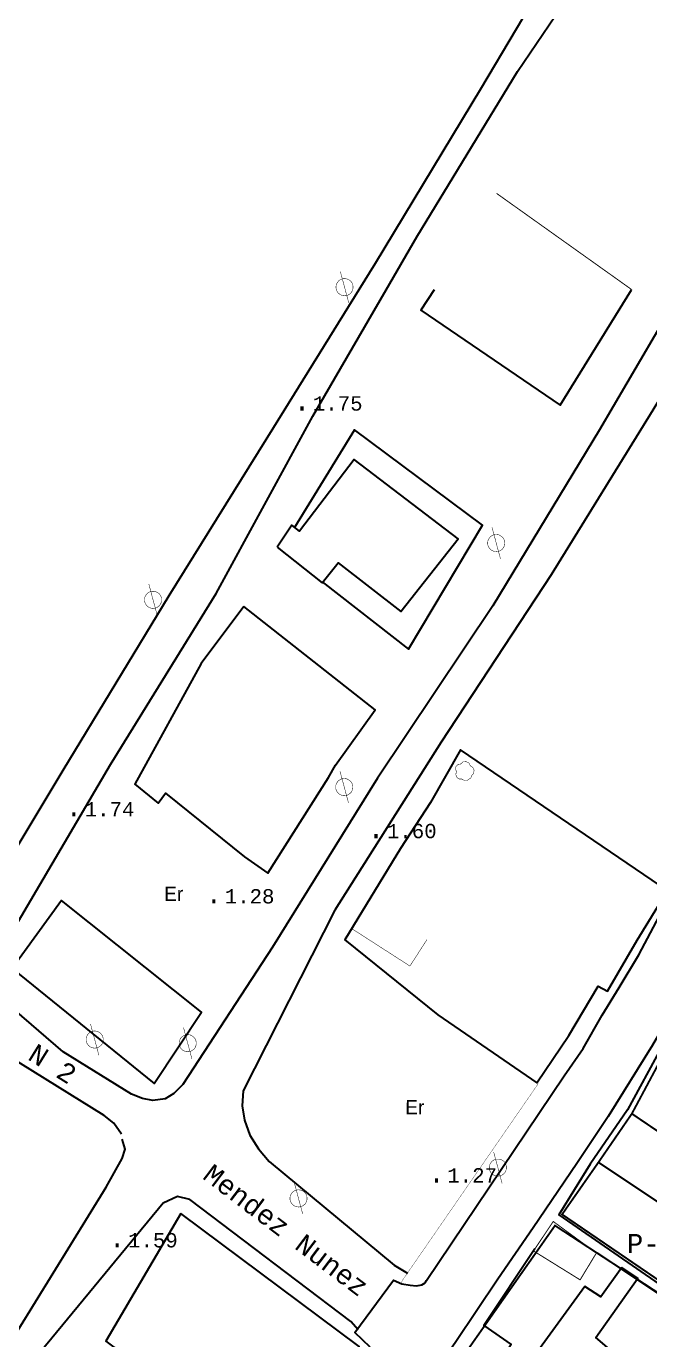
# Model space of a CAD drawing. Extents: x 743300 to 744100, y 4405700 to 4406200.
# Drawn here: x 743553.6 to 743618.8, y 4405890.3 to 4406027.5 of the extents above; entities that cross this region are included whole.
import ezdxf

# ---------------------------------------------------------------- set-up
doc = ezdxf.new("R2010")
doc.units = 0
doc.header["$MEASUREMENT"] = 0
for name, color, linetype in [('2', 7, 'CONTINUOUS'), ('24', 7, 'CONTINUOUS'), ('41', 7, 'CONTINUOUS'), ('42', 7, 'CONTINUOUS'), ('46', 7, 'CONTINUOUS'), ('50', 7, 'CONTINUOUS'), ('51', 7, 'CONTINUOUS'), ('54', 7, 'CONTINUOUS'), ('6', 7, 'CONTINUOUS'), ('8', 7, 'CONTINUOUS')]:
    doc.layers.add(name, color=color, linetype=linetype)
doc.styles.add('MONOTXT', font='monotxt', dxfattribs={"height": 0.2})
doc.styles.get("Standard").update_dxf_attribs({"font": 'txt', "height": 0.2})

msp = doc.modelspace()

# ---------------------------------------------------------------- linework, layer by layer
at = {"layer": '2', "color": 7, "linetype": 'Continuous'}
msp.add_3dface([(744099.9999999999, 4405700), (744099.9999999999, 4406200), (743299.9999999999, 4406200), (743299.9999999999, 4405700)], dxfattribs=at)
at = {"layer": '41', "color": 1, "linetype": 'Continuous'}
for points in [[(743584.53, 4405969.46, 5.81), (743593.5599999998, 4405962.42, 2.19), (743601.28, 4405975.38, 2.18), (743587.91, 4405985.36, 2.18), (743581.65, 4405975.16, 5.51)], [(743606.7499999999, 4405899.77, 4.62), (743601.42, 4405891.77, 4.51), (743604.3000000002, 4405889.78, 4.99), (743603.7699999998, 4405889.01, 4.81)], [(743610.32, 4405880.55, 5.93), (743615.18, 4405877.22, 3.33), (743624.64, 4405891.78, 3.58), (743613.29, 4405899.37, 4.99)]]:
    msp.add_polyline3d(points, dxfattribs=at)
at = {"layer": '42', "color": 3, "linetype": 'Continuous', "const_width": 0.05, "elevation": 4.64}
msp.add_lwpolyline([(743600.0799999998, 4405948.98), (743599.67, 4405948.71), (743599.4, 4405948.71), (743599.1399999999, 4405948.86), (743598.8599999999, 4405948.86), (743598.6299999999, 4405949.02), (743598.5, 4405949.32), (743598.57, 4405949.65), (743598.4699999999, 4405949.91), (743598.52, 4405950.16), (743598.7299999999, 4405950.39), (743599.03, 4405950.44), (743599.2399999999, 4405950.65), (743599.59, 4405950.68), (743599.87, 4405950.54), (743600.04, 4405950.23), (743600.2800000001, 4405950.09), (743600.42, 4405949.8), (743600.36, 4405949.42), (743600.15, 4405949.22), (743600.0799999998, 4405948.98)], dxfattribs=at)
at = {"layer": '46', "color": 7, "linetype": 'Continuous', "const_width": 0.2}
for points in [[(743625.65, 4405892.43), (743609.61, 4405903.37), (743613.41, 4405908.81), (743616.9000000001, 4405913.89), (743620.3000000002, 4405920.25)], [(743616.9000000001, 4405913.89), (743632.8599999999, 4405903.08)], [(743629.4999999999, 4405898.07), (743613.41, 4405908.81)], [(743615.5799999998, 4405877.12), (743625.16, 4405891.57), (743608.8699999999, 4405902.2), (743599.11, 4405888.310000001)]]:
    msp.add_lwpolyline(points, dxfattribs=at)
at = {"layer": '51', "color": 1, "linetype": 'Continuous', "extrusion": (0.8384055324900846, -0.5450469365935539, 0), "const_width": 0.1, "elevation": -1778041.609495}
msp.add_lwpolyline([(4099321.622326989, 4.87), (4099309.623360367, 7.2)], dxfattribs=at)
at = {"layer": '51', "color": 1, "linetype": 'Continuous', "extrusion": (-0.01613817960060117, 0.01613817950060117, 0.9997395252372416), "const_width": 0.1, "elevation": 59109.455012}
msp.add_lwpolyline([(-3641329.015475176, -2589021.267344687), (-3641329.029617311, -2589021.267344687), (-3641326.158763821, -2589038.35549556)], dxfattribs=at)
at = {"layer": '51', "color": 1, "linetype": 'Continuous', "extrusion": (0.5883133113080735, 0.8086330736110972, 0), "const_width": 0.05, "elevation": 4000310.906951}
msp.add_lwpolyline([(1990812.061228426, 8.37), (1990803.664342098, 8.25)], dxfattribs=at)
at = {"layer": '51', "color": 1, "linetype": 'Continuous', "extrusion": (0.5885738809941528, 0.8084434343919685, 0), "const_width": 0.05, "elevation": 3999669.117785}
msp.add_lwpolyline([(1992092.75147103, 8.25), (1992083.882575947, 8.12)], dxfattribs=at)
at = {"layer": '51', "color": 1, "linetype": 'Continuous', "extrusion": (0.6101008401011072, 0.7923237753014378, 0), "const_width": 0.05, "elevation": 3944601.404794}
msp.add_lwpolyline([(2098930.453319419, 7.58), (2098913.111923859, 7.57)], dxfattribs=at)
at = {"layer": '51', "color": 1, "linetype": 'Continuous', "extrusion": (-0.8341142645583959, 0.5515916910724876, 0), "const_width": 0.05, "elevation": 1810063.281366}
msp.add_lwpolyline([(-4085209.746998368, 5.55), (-4085222.383156804, 5.79)], dxfattribs=at)
at = {"layer": '51', "color": 1, "linetype": 'Continuous', "extrusion": (0.6141446127134601, 0.7891935090172968, 0), "const_width": 0.05, "elevation": 3933809.466882}
msp.add_lwpolyline([(2119073.677556424, 6.63), (2119056.710868474, 5.59)], dxfattribs=at)
at = {"layer": '51', "color": 1, "linetype": 'Continuous', "extrusion": (-0.5409156089291822, -0.8410768716453759, 0), "const_width": 0.05, "elevation": -4107961.901357}
msp.add_lwpolyline([(-1757798.036282873, 9.05), (-1757823.622529178, 4.32)], dxfattribs=at)
at = {"layer": '51', "color": 1, "linetype": 'Continuous', "extrusion": (0.8513182561092549, -0.5246496229057036, 0), "const_width": 0.05, "elevation": -1678526.991982}
msp.add_lwpolyline([(4140995.545829549, 9.21), (4140989.484641545, 9.16)], dxfattribs=at)
at = {"layer": '51', "color": 1, "linetype": 'Continuous', "extrusion": (0.8218465505556908, -0.5697089145692846, 0), "const_width": 0.05, "elevation": -1898979.35271}
msp.add_lwpolyline([(4044644.820765266, 4.31), (4044633.358771549, 5.72)], dxfattribs=at)
at = {"layer": '51', "color": 1, "linetype": 'Continuous', "extrusion": (-0.555620978622992, -0.8314357029344054, 0), "const_width": 0.05, "elevation": -4076412.380915}
msp.add_lwpolyline([(-1829758.802743496, 8.64), (-1829783.85579321, 5.41)], dxfattribs=at)
at = {"layer": '51', "color": 1, "linetype": 'Continuous', "extrusion": (0.8380895766296894, -0.5455326402193257, 0), "const_width": 0.05, "elevation": -1780375.969449}
msp.add_lwpolyline([(4098233.318470409, 9.11), (4098227.507635701, 8.9)], dxfattribs=at)
at = {"layer": '51', "color": 1, "linetype": 'Continuous', "extrusion": (0.558888914930631, 0.8292425343454483, 0), "const_width": 0.05, "elevation": 4069173.828293}
msp.add_lwpolyline([(1845813.030778144, 5.86), (1845787.730580517, 8.03)], dxfattribs=at)
at = {"layer": '51', "color": 1, "linetype": 'Continuous', "extrusion": (-0.04728995530162036, -0.07346832340251733, 0.9961757202341331), "const_width": 0.05, "elevation": -358855.503458}
msp.add_lwpolyline([(-1759437.408112359, 4091548.973011906), (-1759430.165564464, 4091548.973011906), (-1759430.165081208, 4091552.292138262)], dxfattribs=at)
at = {"layer": '51', "color": 1, "linetype": 'Continuous', "extrusion": (0.576366668805364, 0.8171912035076052, 0), "const_width": 0.05, "elevation": 4029070.249813}
msp.add_lwpolyline([(1931745.26527453, 14.1), (1931725.416798518, 13.08)], dxfattribs=at)
at = {"layer": '51', "color": 1, "linetype": 'Continuous', "extrusion": (-0.5612806105977189, -0.8276255651966364, 0), "const_width": 0.05, "elevation": -4063818.479117}
msp.add_lwpolyline([(-1857498.272129729, 13.09), (-1857518.208681587, 13.61)], dxfattribs=at)
at = {"layer": '51', "color": 1, "linetype": 'Continuous', "extrusion": (-0.02385658179941422, 0.01522932899962606, 0.9995993852754558), "const_width": 0.1, "elevation": 49363.658285}
msp.add_lwpolyline([(-4113831.500665861, -1743239.934000065), (-4113827.796108357, -1743240.013048784), (-4113827.87101006, -1743234.280921367), (-4113831.154277685, -1743234.359970085), (-4113831.500665861, -1743239.934000065)], dxfattribs=at)
at = {"layer": '51', "color": 1, "linetype": 'Continuous', "extrusion": (-0.5867752483854755, -0.8097498427799561, 0), "const_width": 0.05, "elevation": -4003980.478446}
msp.add_lwpolyline([(-1983146.886802852, 9.43), (-1983169.041793261, 6)], dxfattribs=at)
at = {"layer": '51', "color": 1, "linetype": 'Continuous'}
for points in [[(743596.2299999999, 4406000, 7.2), (743594.85, 4405997.87, 7.69), (743609.41, 4405987.92, 7.69), (743616.8699999999, 4406000, 5.26)], [(743579.85, 4405973.09, 5.96), (743584.54, 4405969.37, 5.96), (743586.23, 4405971.46, 5.79), (743592.75, 4405966.36, 5.63), (743598.76, 4405973.98, 5.63), (743587.8899999999, 4405982.24, 5.63), (743582.1799999998, 4405974.78, 5.81), (743581.38, 4405975.39, 5.81), (743579.85, 4405973.09, 5.96)], [(743576.3399999999, 4405966.88, 7.96), (743571.89, 4405960.94, 7.95), (743564.9599999998, 4405948.310000001, 5.31), (743567.4000000001, 4405946.33, 5.31), (743568.16, 4405947.38, 5.32), (743576.44, 4405940.73, 5.32), (743578.87, 4405939.01, 5.28), (743585.2199999999, 4405949.01, 5.55), (743585.92, 4405950.3, 7.5), (743590.0899999999, 4405956.11, 7.58), (743576.3399999999, 4405966.88, 7.96)], [(743620.7699999998, 4405937.11, 9.13), (743599.0000000001, 4405951.9, 4.15), (743595.87, 4405946.41, 4.45), (743592.7099999998, 4405941.62, 5.73), (743586.9100000001, 4405932.05, 4.03), (743596.64, 4405924.23, 4.7), (743606.97, 4405917.12, 5.12), (743610.3299999998, 4405922.06, 7.86), (743613.3799999999, 4405927.23, 8.73), (743614.3399999999, 4405926.69, 8.73), (743617.4500000002, 4405932.04, 9.07), (743620.5399999998, 4405937.06, 9.07), (743620.7699999998, 4405937.11, 9.13)], [(743552.1499999998, 4405929.08, 5.91), (743566.9799999999, 4405917.04, 8.05), (743571.94, 4405924.5, 8.05), (743557.29, 4405936.17, 4.23), (743552.1499999998, 4405929.08, 5.91)], [(743619.9799999999, 4405920.79, 6.05), (743616.4300000002, 4405914.3, 6.04), (743612.55, 4405908.63, 5.89), (743609.27, 4405903.32, 4.62), (743625.49, 4405892.11, 5.54)], [(743569.76, 4405903.47, 4.25), (743561.9399999998, 4405890.12, 3.88), (743579.3699999999, 4405877.14, 8.08), (743583.8999999998, 4405883.88, 9.04), (743583.7, 4405883.99, 9.04), (743583.99, 4405884.53, 8.98), (743584.57, 4405884.24, 8.91), (743588.42, 4405889.56, 8.8), (743569.76, 4405903.47, 4.25)], [(743615.8399999999, 4405897.810000001, 5.03), (743613.65, 4405894.75, 5.03), (743611.99, 4405895.85, 5.03), (743605.8599999999, 4405887.4, 6.01), (743603.6, 4405889.03, 4.7), (743601.99, 4405886.71, 5.06), (743610.6200000001, 4405880.58, 5.65), (743615.99, 4405888.060000001, 5.36), (743613.1499999998, 4405890.49, 5.36), (743617.54, 4405896.69, 5.24), (743615.8399999999, 4405897.810000001, 5.03)]]:
    msp.add_polyline3d(points, dxfattribs=at)
at = {"layer": '54', "color": 1, "linetype": 'Continuous', "extrusion": (-0.6665620161652634, 0.3622619655811214, 0.651506981466048), "const_width": 0.05, "elevation": 1100439.042544}
msp.add_lwpolyline([(-4226228.994228083, -945028.479026831), (-4226204.270307398, -945032.538909342), (-4226203.746761794, -945032.538909342)], dxfattribs=at)
at = {"layer": '54', "color": 1, "linetype": 'Continuous'}
msp.add_polyline3d([(743589.5599999998, 4405889.5, 1.79), (743587.9699999999, 4405891.03, 1.79), (743591.9899999999, 4405896.48, 1.8), (743592.8599999999, 4405896.13, 1.8), (743593.7400000001, 4405895.97, 1.79), (743594.3999999998, 4405895.89, 1.79), (743594.9400000002, 4405896.01, 1.79), (743595.29, 4405896.23, 1.79), (743595.4500000002, 4405896.47, 1.79), (743609.82, 4405917.84, 1.83), (743611.8299999998, 4405920.72, 1.83), (743613.81, 4405924.18, 1.97), (743615.5899999999, 4405927.08, 1.97), (743617.6399999999, 4405930.49, 1.92), (743623.46, 4405941.46, 1.92), (743647.4300000002, 4405984.12, 2.26), (743656.42, 4406000, 2.37)], dxfattribs=at)
at = {"layer": '6', "color": 7, "linetype": 'Continuous'}
for points in [[(743645.6400000001, 4406097.39, 3.19), (743644.92, 4406094.560000001, 2.92), (743634.02, 4406076.69, 2.17), (743623.0799999998, 4406058.52, 2.17), (743612.27, 4406039.78, 2.16), (743601.0999999999, 4406020.95, 2.16), (743590.0799999998, 4406002.75, 2.16), (743588.3799999999, 4406000, 2.16)], [(743591.2199999999, 4406000, 1.9), (743594.4199999998, 4406005.53, 1.9), (743604.9500000002, 4406022.81, 1.9), (743616.19, 4406039.43, 1.91), (743627.1199999999, 4406057.14, 1.91), (743639.2599999999, 4406075.13, 1.91), (743639.2599999999, 4406075.13, 1.91), (743640.42, 4406076.7, 1.91), (743652.57, 4406092.28, 2.35)], [(743588.3799999999, 4406000, 2.16), (743579.4699999999, 4405985.59, 2.15), (743568.53, 4405968.02, 2.15), (743557.4499999998, 4405949.76, 2.15), (743549.69, 4405936.87, 1.89), (743548.5600000002, 4405935.48, 1.89), (743547.3299999998, 4405934.42, 1.89), (743546.03, 4405933.72, 1.89), (743544.66, 4405933.41, 1.89), (743543.43, 4405933.59, 1.89), (743541.78, 4405934.51, 1.89)], [(743622.0799999998, 4406000, 1.95), (743613.52, 4405985.36, 1.89), (743602.3899999999, 4405966.97, 1.89), (743590.3399999999, 4405948.95, 1.89), (743579.34, 4405931.28, 1.88), (743569.9799999999, 4405916.96, 1.88), (743569.0299999998, 4405916.01, 1.88), (743568.15, 4405915.45, 1.88), (743566.8299999998, 4405915.27, 1.88), (743565.76, 4405915.47, 1.88), (743564.6299999999, 4405915.93, 1.88), (743557.4799999999, 4405920.35, 1.88), (743552.4, 4405924.73, 1.88), (743551.35, 4405925.92, 1.88), (743550.84, 4405927.39, 1.88), (743550.79, 4405928.89, 1.89), (743551.52, 4405931.83, 1.89), (743562.41, 4405950.38, 1.89), (743573.4699999999, 4405968.26, 1.89), (743583.5699999998, 4405986.79, 1.9), (743591.2199999999, 4406000, 1.9)], [(743626.7099999998, 4406000, 2.09), (743619.0899999999, 4405987.42, 2.09), (743608.4799999999, 4405970.2, 2.01), (743596.99, 4405952.72, 2.01), (743585.86, 4405935.15, 2), (743576.2699999998, 4405916.29, 2), (743576.2699999998, 4405916.29, 2), (743576.1899999998, 4405914.71, 1.98), (743576.42, 4405913.22, 1.95), (743576.9999999999, 4405911.66, 1.95), (743577.9, 4405910.22, 1.95), (743579.01, 4405908.9, 1.95), (743592.07, 4405898.07, 1.92), (743593.4500000002, 4405897.24, 1.8)], [(743563.58, 4405911.75, 1.5), (743562.77, 4405912.91, 1.5), (743561.7599999999, 4405913.69, 1.55), (743550.6800000002, 4405920.58, 1.76), (743549.3599999999, 4405921.28, 1.76), (743548.0299999998, 4405921.51, 1.76), (743546.56, 4405920.66, 1.76), (743545.8299999998, 4405919.9, 1.76), (743533.73, 4405901.75, 1.86), (743522.9999999999, 4405884.24, 2.07), (743512.0699999998, 4405865.88, 2.16), (743500.77, 4405848.13, 2.15), (743490.27, 4405829.95, 2.18), (743479.7800000001, 4405812.79, 2.18), (743474.9, 4405805.28, 2.18)], [(743475.98, 4405799.810000001, 2.16), (743489.1799999998, 4405790.22, 1.75), (743490.57, 4405789.48, 1.75), (743491.82, 4405789.33, 1.75), (743493.12, 4405790.46, 1.75), (743496.82, 4405796.19, 1.75), (743507.11, 4405813.97, 1.75), (743518.2099999998, 4405832.51, 1.76), (743528.88, 4405851.58, 1.76), (743539.68, 4405869.42, 1.77), (743550.8499999999, 4405888.24, 1.77), (743561.9799999999, 4405906.22, 1.7), (743563.65, 4405909.2, 1.7), (743563.94, 4405910.2, 1.7), (743563.65, 4405911.24, 1.7)], [(743588.29, 4405891.32, 1.73), (743587.5499999998, 4405892.17, 1.73), (743570.7299999999, 4405904.94, 1.74), (743570.7299999999, 4405904.94, 1.74), (743569.41, 4405905.24, 1.74), (743567.94, 4405904.55, 1.74), (743555.1299999999, 4405889.03, 1.74), (743545.19, 4405871.21, 1.99), (743535.69, 4405852.17, 1.99), (743524.3000000002, 4405834.47, 1.98), (743513.7499999999, 4405815.97, 1.98), (743509.88, 4405807.61, 1.98), (743508.31, 4405804.59, 1.98)]]:
    msp.add_polyline3d(points, dxfattribs=at)
at = {"layer": '6', "color": 1, "linetype": 'Continuous'}
msp.add_polyline3d([(743663.6699999998, 4406000, 2.15), (743641.87, 4405961.59, 1.9), (743624.5600000002, 4405930.51, 1.89), (743619.0600000002, 4405921.05, 1.89), (743614.43, 4405913.6, 1.89), (743611.16, 4405908.68, 1.89), (743606.5899999999, 4405901.98, 1.88), (743602.9100000001, 4405896.61, 1.82), (743598.5099999999, 4405890.04, 1.82), (743592.7399999999, 4405881.68, 1.81), (743569.25, 4405849.07, 1.73), (743563.8899999999, 4405841.57, 1.72), (743559.4899999999, 4405835.49, 1.72), (743555.42, 4405829.42, 1.72), (743551.28, 4405822.64, 1.72), (743546.4, 4405814.94, 1.72), (743541.4999999999, 4405807.47, 1.72), (743536.08, 4405798.79, 1.72), (743518.1499999998, 4405771.05, 1.71), (743517.6900000002, 4405770.1, 1.71), (743517.67, 4405769.52, 1.71), (743517.9199999998, 4405768.94, 1.71), (743518.1299999999, 4405768.66, 1.71), (743518.22, 4405768.6, 1.71)], dxfattribs=at)
at = {"layer": '8', "color": 7, "linetype": 'Continuous', "const_width": 0.05}
for points, elevation in [([(743587.3299999998, 4406001.03), (743587.2799999998, 4406001.06), (743587.2199999999, 4406001.08), (743587.17, 4406001.11), (743587.1199999999, 4406001.12), (743587.06, 4406001.14), (743587.0099999999, 4406001.14), (743586.95, 4406001.15), (743586.9, 4406001.15), (743586.8399999999, 4406001.15), (743586.78, 4406001.15), (743586.72, 4406001.14), (743586.67, 4406001.13), (743586.6099999999, 4406001.11), (743586.5600000002, 4406001.1), (743586.5099999999, 4406001.07), (743586.4599999998, 4406001.05), (743586.41, 4406001.02), (743586.3599999999, 4406000.99), (743586.3200000002, 4406000.96), (743586.2699999998, 4406000.92), (743586.23, 4406000.88), (743586.1999999998, 4406000.84), (743586.1599999998, 4406000.79), (743586.13, 4406000.74), (743586.0999999999, 4406000.69), (743586.07, 4406000.65), (743586.0500000002, 4406000.59), (743586.0300000001, 4406000.54), (743586.01, 4406000.48), (743585.9999999999, 4406000.43), (743585.9899999999, 4406000.37), (743585.9899999999, 4406000.32), (743585.9899999999, 4406000.26), (743585.9899999999, 4406000.2), (743585.9899999999, 4406000.15), (743585.9999999999, 4406000.09), (743586.01, 4406000.04), (743586.0199999998, 4406000)], 10.09), ([(743586.95, 4406000), (743586.44, 4406001.9)], 10.09), ([(743586.0199999998, 4406000), (743586.0300000001, 4405999.98), (743586.0500000002, 4405999.93), (743586.07, 4405999.88), (743586.0999999999, 4405999.82), (743586.13, 4405999.78), (743586.1599999998, 4405999.73), (743586.19, 4405999.69), (743586.23, 4405999.64), (743586.2699999998, 4405999.6), (743586.3200000002, 4405999.57), (743586.3599999999, 4405999.53), (743586.41, 4405999.5), (743586.4599999998, 4405999.47), (743586.5099999999, 4405999.45), (743586.5600000002, 4405999.43), (743586.6099999999, 4405999.41), (743586.67, 4405999.39), (743586.7299999999, 4405999.38), (743586.78, 4405999.37), (743586.8399999999, 4405999.37), (743586.89, 4405999.36), (743586.95, 4405999.37), (743587.0099999999, 4405999.38), (743587.06, 4405999.39), (743587.1199999999, 4405999.4), (743587.17, 4405999.41), (743587.23, 4405999.43), (743587.2799999998, 4405999.46), (743587.3299999998, 4405999.49), (743587.3799999999, 4405999.52), (743587.4200000002, 4405999.55), (743587.4599999998, 4405999.59), (743587.51, 4405999.62), (743587.5499999998, 4405999.66), (743587.58, 4405999.71), (743587.62, 4405999.75), (743587.65, 4405999.8), (743587.67, 4405999.85), (743587.7, 4405999.9), (743587.72, 4405999.96), (743587.74, 4406000)], 10.09), ([(743587.32, 4405998.62), (743586.95, 4406000)], 10.09), ([(743587.74, 4406000), (743587.74, 4406000.01), (743587.7499999999, 4406000.06), (743587.76, 4406000.12), (743587.7699999998, 4406000.18), (743587.7699999998, 4406000.23), (743587.7699999998, 4406000.29), (743587.7699999998, 4406000.34), (743587.76, 4406000.4), (743587.7499999999, 4406000.46), (743587.74, 4406000.51), (743587.72, 4406000.57), (743587.7, 4406000.62), (743587.68, 4406000.67), (743587.65, 4406000.72), (743587.62, 4406000.77), (743587.58, 4406000.81), (743587.5499999998, 4406000.86), (743587.51, 4406000.9), (743587.47, 4406000.94), (743587.4200000002, 4406000.97), (743587.3699999999, 4406001), (743587.3299999998, 4406001.03)], 10.09), ([(743603.17, 4405971.88), (743602.2899999998, 4405975.16)], 9.78), ([(743603.18, 4405974.29), (743603.13, 4405974.32), (743603.07, 4405974.34), (743603.02, 4405974.37), (743602.9699999999, 4405974.38), (743602.9100000001, 4405974.4), (743602.8599999999, 4405974.4), (743602.8, 4405974.41), (743602.7499999999, 4405974.41), (743602.6900000002, 4405974.41), (743602.6299999999, 4405974.41), (743602.5700000002, 4405974.4), (743602.52, 4405974.39), (743602.4599999998, 4405974.37), (743602.41, 4405974.36), (743602.3599999999, 4405974.33), (743602.3099999998, 4405974.31), (743602.26, 4405974.28), (743602.2099999998, 4405974.25), (743602.17, 4405974.22), (743602.1199999999, 4405974.18), (743602.0799999998, 4405974.14), (743602.05, 4405974.1), (743602.01, 4405974.05), (743601.9799999999, 4405974), (743601.95, 4405973.95), (743601.92, 4405973.91), (743601.9, 4405973.85), (743601.8799999999, 4405973.8), (743601.8599999999, 4405973.74), (743601.8499999999, 4405973.69), (743601.8399999999, 4405973.63), (743601.8399999999, 4405973.58), (743601.8399999999, 4405973.52), (743601.8399999999, 4405973.46), (743601.8399999999, 4405973.41), (743601.8499999999, 4405973.35), (743601.8599999999, 4405973.3), (743601.8799999999, 4405973.24), (743601.9, 4405973.19), (743601.92, 4405973.14), (743601.95, 4405973.08), (743601.9799999999, 4405973.04), (743602.01, 4405972.99), (743602.0399999998, 4405972.95), (743602.0799999998, 4405972.9), (743602.1199999999, 4405972.86), (743602.17, 4405972.83), (743602.2099999998, 4405972.79), (743602.26, 4405972.76), (743602.3099999998, 4405972.73), (743602.3599999999, 4405972.71), (743602.41, 4405972.69), (743602.4599999998, 4405972.67), (743602.52, 4405972.65), (743602.58, 4405972.64), (743602.6299999999, 4405972.63), (743602.6900000002, 4405972.63), (743602.74, 4405972.62), (743602.8, 4405972.63), (743602.8599999999, 4405972.64), (743602.9100000001, 4405972.65), (743602.9699999999, 4405972.66), (743603.02, 4405972.67), (743603.0799999998, 4405972.69), (743603.13, 4405972.72), (743603.18, 4405972.75), (743603.2299999999, 4405972.78), (743603.27, 4405972.810000001), (743603.31, 4405972.85), (743603.36, 4405972.88), (743603.4, 4405972.92), (743603.43, 4405972.97), (743603.4699999999, 4405973.01), (743603.5, 4405973.060000001), (743603.52, 4405973.11), (743603.55, 4405973.16), (743603.5699999998, 4405973.22), (743603.5899999999, 4405973.27), (743603.6, 4405973.32), (743603.6099999999, 4405973.38), (743603.62, 4405973.44), (743603.62, 4405973.49), (743603.62, 4405973.55), (743603.62, 4405973.6), (743603.6099999999, 4405973.66), (743603.6, 4405973.72), (743603.5899999999, 4405973.77), (743603.5699999998, 4405973.83), (743603.55, 4405973.88), (743603.53, 4405973.93), (743603.5, 4405973.98), (743603.4699999999, 4405974.03), (743603.43, 4405974.07), (743603.4, 4405974.12), (743603.36, 4405974.16), (743603.32, 4405974.2), (743603.27, 4405974.23), (743603.2199999999, 4405974.26), (743603.18, 4405974.29)], 9.78), ([(743567.3200000002, 4405968.36), (743567.27, 4405968.39), (743567.21, 4405968.41), (743567.16, 4405968.44), (743567.1099999999, 4405968.45), (743567.0500000002, 4405968.47), (743566.9999999999, 4405968.47), (743566.94, 4405968.48), (743566.89, 4405968.48), (743566.8299999998, 4405968.48), (743566.7699999998, 4405968.48), (743566.7099999998, 4405968.47), (743566.66, 4405968.46), (743566.5999999999, 4405968.44), (743566.55, 4405968.43), (743566.5, 4405968.4), (743566.4500000002, 4405968.38), (743566.3999999998, 4405968.35), (743566.35, 4405968.32), (743566.31, 4405968.29), (743566.2599999999, 4405968.25), (743566.2199999999, 4405968.21), (743566.1900000002, 4405968.17), (743566.15, 4405968.12), (743566.1199999999, 4405968.07), (743566.0899999999, 4405968.02), (743566.06, 4405967.98), (743566.04, 4405967.92), (743566.02, 4405967.87), (743565.9999999999, 4405967.81), (743565.99, 4405967.76), (743565.9799999999, 4405967.7), (743565.9799999999, 4405967.65), (743565.9799999999, 4405967.59), (743565.9799999999, 4405967.53), (743565.9799999999, 4405967.48), (743565.99, 4405967.42), (743565.9999999999, 4405967.37), (743566.02, 4405967.310000001), (743566.04, 4405967.26), (743566.06, 4405967.21), (743566.0899999999, 4405967.15), (743566.1199999999, 4405967.11), (743566.15, 4405967.060000001), (743566.1799999998, 4405967.02), (743566.2199999999, 4405966.97), (743566.2599999999, 4405966.93), (743566.31, 4405966.9), (743566.35, 4405966.86), (743566.3999999998, 4405966.83), (743566.4500000002, 4405966.8), (743566.5, 4405966.78), (743566.55, 4405966.76), (743566.5999999999, 4405966.74), (743566.66, 4405966.72), (743566.72, 4405966.71), (743566.7699999998, 4405966.7), (743566.8299999998, 4405966.7), (743566.88, 4405966.69), (743566.94, 4405966.7), (743566.9999999999, 4405966.71), (743567.0500000002, 4405966.72), (743567.1099999999, 4405966.73), (743567.16, 4405966.74), (743567.2199999999, 4405966.76), (743567.27, 4405966.79), (743567.3200000002, 4405966.82), (743567.37, 4405966.85), (743567.41, 4405966.88), (743567.45, 4405966.92), (743567.4999999999, 4405966.95), (743567.5399999998, 4405966.99), (743567.57, 4405967.04), (743567.6099999999, 4405967.08), (743567.64, 4405967.13), (743567.66, 4405967.18), (743567.69, 4405967.23), (743567.7099999998, 4405967.29), (743567.7299999999, 4405967.34), (743567.74, 4405967.39), (743567.7499999999, 4405967.45), (743567.76, 4405967.51), (743567.76, 4405967.56), (743567.76, 4405967.62), (743567.76, 4405967.67), (743567.7499999999, 4405967.73), (743567.74, 4405967.79), (743567.7299999999, 4405967.84), (743567.7099999998, 4405967.9), (743567.69, 4405967.95), (743567.67, 4405968), (743567.64, 4405968.05), (743567.6099999999, 4405968.1), (743567.57, 4405968.14), (743567.5399999998, 4405968.19), (743567.4999999999, 4405968.23), (743567.4599999998, 4405968.27), (743567.41, 4405968.3), (743567.3599999999, 4405968.33), (743567.3200000002, 4405968.36)], 10.09), ([(743567.31, 4405965.95), (743566.43, 4405969.23)], 10.09), ([(743587.29, 4405946.38), (743586.41, 4405949.66)], 9.89), ([(743587.2999999998, 4405948.79), (743587.25, 4405948.82), (743587.19, 4405948.84), (743587.14, 4405948.87), (743587.0899999999, 4405948.88), (743587.03, 4405948.9), (743586.98, 4405948.9), (743586.92, 4405948.91), (743586.8699999999, 4405948.91), (743586.81, 4405948.91), (743586.7499999999, 4405948.91), (743586.6899999998, 4405948.9), (743586.64, 4405948.89), (743586.5799999998, 4405948.87), (743586.5299999998, 4405948.86), (743586.48, 4405948.83), (743586.43, 4405948.81), (743586.3799999999, 4405948.78), (743586.3299999998, 4405948.75), (743586.29, 4405948.72), (743586.2399999999, 4405948.68), (743586.1999999998, 4405948.64), (743586.17, 4405948.6), (743586.13, 4405948.55), (743586.0999999999, 4405948.5), (743586.07, 4405948.45), (743586.04, 4405948.41), (743586.0199999998, 4405948.35), (743585.9999999999, 4405948.3), (743585.9799999999, 4405948.24), (743585.97, 4405948.19), (743585.9599999998, 4405948.13), (743585.9599999998, 4405948.08), (743585.9599999998, 4405948.02), (743585.9599999998, 4405947.96), (743585.9599999998, 4405947.91), (743585.97, 4405947.85), (743585.9799999999, 4405947.8), (743585.9999999999, 4405947.74), (743586.0199999998, 4405947.69), (743586.04, 4405947.64), (743586.07, 4405947.58), (743586.0999999999, 4405947.54), (743586.13, 4405947.49), (743586.1599999998, 4405947.45), (743586.1999999998, 4405947.4), (743586.2399999999, 4405947.36), (743586.29, 4405947.33), (743586.3299999998, 4405947.29), (743586.3799999999, 4405947.26), (743586.43, 4405947.23), (743586.48, 4405947.21), (743586.5299999998, 4405947.19), (743586.5799999998, 4405947.17), (743586.64, 4405947.15), (743586.7, 4405947.14), (743586.7499999999, 4405947.13), (743586.81, 4405947.13), (743586.8599999999, 4405947.12), (743586.92, 4405947.13), (743586.98, 4405947.14), (743587.03, 4405947.15), (743587.0899999999, 4405947.16), (743587.14, 4405947.17), (743587.2, 4405947.19), (743587.25, 4405947.22), (743587.2999999998, 4405947.25), (743587.3499999999, 4405947.28), (743587.39, 4405947.310000001), (743587.43, 4405947.35), (743587.4799999999, 4405947.38), (743587.5199999998, 4405947.42), (743587.5499999998, 4405947.47), (743587.5899999999, 4405947.51), (743587.62, 4405947.56), (743587.6400000001, 4405947.61), (743587.67, 4405947.66), (743587.69, 4405947.72), (743587.7099999998, 4405947.77), (743587.72, 4405947.82), (743587.73, 4405947.88), (743587.74, 4405947.94), (743587.74, 4405947.99), (743587.74, 4405948.05), (743587.74, 4405948.1), (743587.73, 4405948.16), (743587.72, 4405948.22), (743587.7099999998, 4405948.27), (743587.69, 4405948.33), (743587.67, 4405948.38), (743587.65, 4405948.43), (743587.62, 4405948.48), (743587.5899999999, 4405948.53), (743587.5499999998, 4405948.57), (743587.5199999998, 4405948.62), (743587.4799999999, 4405948.66), (743587.4399999998, 4405948.7), (743587.39, 4405948.73), (743587.3399999999, 4405948.76), (743587.2999999998, 4405948.79)], 9.89), ([(743561.2099999998, 4405920), (743560.3299999998, 4405923.28)], 9.93), ([(743570.9299999998, 4405919.62), (743570.0499999998, 4405922.9)], 9.88), ([(743561.2199999999, 4405922.41), (743561.1699999998, 4405922.44), (743561.11, 4405922.46), (743561.0599999998, 4405922.49), (743561.01, 4405922.5), (743560.9500000002, 4405922.52), (743560.8999999998, 4405922.52), (743560.84, 4405922.53), (743560.79, 4405922.53), (743560.73, 4405922.53), (743560.6699999998, 4405922.53), (743560.61, 4405922.52), (743560.56, 4405922.51), (743560.5, 4405922.49), (743560.4500000002, 4405922.48), (743560.4, 4405922.45), (743560.3499999999, 4405922.43), (743560.3, 4405922.4), (743560.25, 4405922.37), (743560.2099999998, 4405922.34), (743560.1599999998, 4405922.3), (743560.1199999999, 4405922.26), (743560.09, 4405922.22), (743560.05, 4405922.17), (743560.02, 4405922.12), (743559.99, 4405922.07), (743559.9599999998, 4405922.03), (743559.9400000002, 4405921.97), (743559.92, 4405921.92), (743559.8999999998, 4405921.86), (743559.89, 4405921.81), (743559.8799999999, 4405921.75), (743559.8799999999, 4405921.7), (743559.8799999999, 4405921.64), (743559.8799999999, 4405921.58), (743559.8799999999, 4405921.53), (743559.89, 4405921.47), (743559.8999999998, 4405921.42), (743559.92, 4405921.36), (743559.9400000002, 4405921.310000001), (743559.9599999998, 4405921.26), (743559.99, 4405921.2), (743560.02, 4405921.16), (743560.05, 4405921.11), (743560.0799999998, 4405921.07), (743560.1199999999, 4405921.02), (743560.1599999998, 4405920.98), (743560.2099999998, 4405920.95), (743560.25, 4405920.91), (743560.3, 4405920.88), (743560.3499999999, 4405920.85), (743560.4, 4405920.83), (743560.4500000002, 4405920.810000001), (743560.5, 4405920.79), (743560.56, 4405920.77), (743560.62, 4405920.76), (743560.6699999998, 4405920.75), (743560.73, 4405920.75), (743560.78, 4405920.74), (743560.84, 4405920.75), (743560.8999999998, 4405920.76), (743560.9500000002, 4405920.77), (743561.01, 4405920.78), (743561.0599999998, 4405920.79), (743561.12, 4405920.810000001), (743561.1699999998, 4405920.84), (743561.2199999999, 4405920.87), (743561.27, 4405920.9), (743561.31, 4405920.93), (743561.35, 4405920.97), (743561.4, 4405921), (743561.4400000002, 4405921.04), (743561.4699999999, 4405921.09), (743561.5099999999, 4405921.13), (743561.54, 4405921.18), (743561.56, 4405921.23), (743561.5899999999, 4405921.28), (743561.6099999999, 4405921.34), (743561.63, 4405921.39), (743561.64, 4405921.44), (743561.6499999998, 4405921.5), (743561.66, 4405921.560000001), (743561.66, 4405921.61), (743561.66, 4405921.67), (743561.66, 4405921.72), (743561.6499999998, 4405921.78), (743561.64, 4405921.84), (743561.63, 4405921.89), (743561.6099999999, 4405921.95), (743561.5899999999, 4405922), (743561.57, 4405922.05), (743561.54, 4405922.1), (743561.5099999999, 4405922.15), (743561.4699999999, 4405922.19), (743561.4400000002, 4405922.24), (743561.4, 4405922.28), (743561.36, 4405922.32), (743561.31, 4405922.35), (743561.2599999999, 4405922.38), (743561.2199999999, 4405922.41)], 9.93), ([(743570.9400000002, 4405922.03), (743570.8899999999, 4405922.06), (743570.8299999998, 4405922.08), (743570.78, 4405922.11), (743570.7299999999, 4405922.12), (743570.6699999998, 4405922.14), (743570.62, 4405922.14), (743570.5599999998, 4405922.15), (743570.51, 4405922.15), (743570.4500000002, 4405922.15), (743570.39, 4405922.15), (743570.3299999998, 4405922.14), (743570.28, 4405922.13), (743570.2199999999, 4405922.11), (743570.1699999998, 4405922.1), (743570.12, 4405922.07), (743570.07, 4405922.05), (743570.02, 4405922.02), (743569.9699999999, 4405921.99), (743569.93, 4405921.96), (743569.88, 4405921.92), (743569.84, 4405921.88), (743569.8099999998, 4405921.84), (743569.77, 4405921.79), (743569.7399999999, 4405921.74), (743569.7099999998, 4405921.69), (743569.6800000002, 4405921.65), (743569.6599999998, 4405921.59), (743569.64, 4405921.54), (743569.6199999999, 4405921.48), (743569.6099999999, 4405921.43), (743569.6, 4405921.37), (743569.6, 4405921.32), (743569.6, 4405921.26), (743569.6, 4405921.2), (743569.6, 4405921.15), (743569.6099999999, 4405921.09), (743569.6199999999, 4405921.04), (743569.64, 4405920.98), (743569.6599999998, 4405920.93), (743569.6800000002, 4405920.88), (743569.7099999998, 4405920.82), (743569.7399999999, 4405920.78), (743569.77, 4405920.73), (743569.8, 4405920.69), (743569.84, 4405920.64), (743569.88, 4405920.6), (743569.93, 4405920.57), (743569.9699999999, 4405920.53), (743570.02, 4405920.5), (743570.07, 4405920.47), (743570.12, 4405920.45), (743570.1699999998, 4405920.43), (743570.2199999999, 4405920.41), (743570.28, 4405920.39), (743570.3399999999, 4405920.38), (743570.39, 4405920.37), (743570.4500000002, 4405920.37), (743570.4999999999, 4405920.36), (743570.5599999998, 4405920.37), (743570.62, 4405920.38), (743570.6699999998, 4405920.39), (743570.7299999999, 4405920.4), (743570.78, 4405920.41), (743570.8399999999, 4405920.43), (743570.8899999999, 4405920.46), (743570.9400000002, 4405920.49), (743570.9899999999, 4405920.52), (743571.03, 4405920.55), (743571.07, 4405920.59), (743571.12, 4405920.62), (743571.16, 4405920.66), (743571.1899999998, 4405920.71), (743571.2299999999, 4405920.75), (743571.2599999999, 4405920.8), (743571.28, 4405920.85), (743571.31, 4405920.9), (743571.3299999998, 4405920.96), (743571.3499999999, 4405921.01), (743571.36, 4405921.06), (743571.37, 4405921.12), (743571.38, 4405921.18), (743571.38, 4405921.23), (743571.38, 4405921.29), (743571.38, 4405921.34), (743571.37, 4405921.4), (743571.36, 4405921.46), (743571.3499999999, 4405921.51), (743571.3299999998, 4405921.57), (743571.31, 4405921.62), (743571.2900000002, 4405921.67), (743571.2599999999, 4405921.72), (743571.2299999999, 4405921.77), (743571.1899999998, 4405921.81), (743571.16, 4405921.86), (743571.12, 4405921.9), (743571.0799999998, 4405921.94), (743571.03, 4405921.97), (743570.9799999999, 4405922), (743570.9400000002, 4405922.03)], 9.88), ([(743603.3499999999, 4405909.03), (743603.2999999998, 4405909.060000001), (743603.2400000001, 4405909.08), (743603.19, 4405909.11), (743603.1399999999, 4405909.12), (743603.0799999998, 4405909.14), (743603.03, 4405909.14), (743602.9699999999, 4405909.15), (743602.92, 4405909.15), (743602.8599999999, 4405909.15), (743602.8, 4405909.15), (743602.74, 4405909.14), (743602.6900000002, 4405909.13), (743602.6299999999, 4405909.11), (743602.58, 4405909.1), (743602.5299999998, 4405909.07), (743602.48, 4405909.05), (743602.43, 4405909.02), (743602.38, 4405908.99), (743602.34, 4405908.96), (743602.2899999998, 4405908.92), (743602.25, 4405908.88), (743602.22, 4405908.84), (743602.1800000002, 4405908.79), (743602.15, 4405908.74), (743602.1199999999, 4405908.69), (743602.0899999999, 4405908.65), (743602.0700000002, 4405908.59), (743602.05, 4405908.54), (743602.03, 4405908.48), (743602.0199999998, 4405908.43), (743602.01, 4405908.37), (743602.01, 4405908.32), (743602.01, 4405908.26), (743602.01, 4405908.2), (743602.01, 4405908.15), (743602.0199999998, 4405908.09), (743602.03, 4405908.04), (743602.05, 4405907.98), (743602.0700000002, 4405907.93), (743602.0899999999, 4405907.88), (743602.1199999999, 4405907.82), (743602.15, 4405907.78), (743602.1800000002, 4405907.73), (743602.2099999998, 4405907.69), (743602.25, 4405907.64), (743602.2899999998, 4405907.6), (743602.34, 4405907.57), (743602.38, 4405907.53), (743602.43, 4405907.5), (743602.48, 4405907.47), (743602.5299999998, 4405907.45), (743602.58, 4405907.43), (743602.6299999999, 4405907.41), (743602.6900000002, 4405907.39), (743602.7499999999, 4405907.38), (743602.8, 4405907.37), (743602.8599999999, 4405907.37), (743602.9100000001, 4405907.36), (743602.9699999999, 4405907.37), (743603.03, 4405907.38), (743603.0799999998, 4405907.39), (743603.1399999999, 4405907.4), (743603.19, 4405907.41), (743603.25, 4405907.43), (743603.2999999998, 4405907.46), (743603.3499999999, 4405907.49), (743603.4, 4405907.52), (743603.4400000002, 4405907.55), (743603.4799999999, 4405907.59), (743603.53, 4405907.62), (743603.5699999998, 4405907.66), (743603.6, 4405907.71), (743603.64, 4405907.75), (743603.6700000002, 4405907.8), (743603.69, 4405907.85), (743603.7199999999, 4405907.9), (743603.7399999999, 4405907.96), (743603.76, 4405908.01), (743603.7699999998, 4405908.060000001), (743603.78, 4405908.12), (743603.79, 4405908.18), (743603.79, 4405908.23), (743603.79, 4405908.29), (743603.79, 4405908.34), (743603.78, 4405908.4), (743603.7699999998, 4405908.46), (743603.76, 4405908.51), (743603.7399999999, 4405908.57), (743603.7199999999, 4405908.62), (743603.7, 4405908.67), (743603.6700000002, 4405908.72), (743603.64, 4405908.77), (743603.6, 4405908.81), (743603.5699999998, 4405908.86), (743603.53, 4405908.9), (743603.4899999999, 4405908.94), (743603.4400000002, 4405908.97), (743603.3899999999, 4405909), (743603.3499999999, 4405909.03)], 10.19), ([(743603.3399999999, 4405906.62), (743602.4599999998, 4405909.9)], 10.19), ([(743582.5099999999, 4405903.4), (743581.6299999999, 4405906.68)], 9.92), ([(743582.52, 4405905.81), (743582.4699999999, 4405905.84), (743582.41, 4405905.86), (743582.3599999999, 4405905.89), (743582.31, 4405905.9), (743582.25, 4405905.92), (743582.2, 4405905.92), (743582.14, 4405905.93), (743582.0899999999, 4405905.93), (743582.03, 4405905.93), (743581.97, 4405905.93), (743581.91, 4405905.92), (743581.8599999999, 4405905.91), (743581.8, 4405905.89), (743581.7499999999, 4405905.88), (743581.7, 4405905.85), (743581.65, 4405905.83), (743581.5999999999, 4405905.8), (743581.55, 4405905.77), (743581.5099999999, 4405905.74), (743581.46, 4405905.7), (743581.42, 4405905.66), (743581.39, 4405905.62), (743581.3499999999, 4405905.57), (743581.3200000002, 4405905.52), (743581.29, 4405905.47), (743581.26, 4405905.43), (743581.2399999999, 4405905.37), (743581.22, 4405905.32), (743581.2000000002, 4405905.26), (743581.19, 4405905.21), (743581.18, 4405905.15), (743581.18, 4405905.1), (743581.18, 4405905.04), (743581.18, 4405904.98), (743581.18, 4405904.93), (743581.19, 4405904.87), (743581.2000000002, 4405904.82), (743581.22, 4405904.76), (743581.2399999999, 4405904.71), (743581.26, 4405904.66), (743581.29, 4405904.6), (743581.3200000002, 4405904.560000001), (743581.3499999999, 4405904.51), (743581.38, 4405904.47), (743581.42, 4405904.42), (743581.46, 4405904.38), (743581.5099999999, 4405904.35), (743581.55, 4405904.310000001), (743581.5999999999, 4405904.28), (743581.65, 4405904.25), (743581.7, 4405904.23), (743581.7499999999, 4405904.21), (743581.8, 4405904.19), (743581.8599999999, 4405904.17), (743581.92, 4405904.16), (743581.97, 4405904.15), (743582.03, 4405904.15), (743582.0799999998, 4405904.14), (743582.14, 4405904.15), (743582.2, 4405904.16), (743582.25, 4405904.17), (743582.31, 4405904.18), (743582.3599999999, 4405904.19), (743582.42, 4405904.21), (743582.4699999999, 4405904.24), (743582.52, 4405904.27), (743582.57, 4405904.3), (743582.6099999999, 4405904.33), (743582.65, 4405904.37), (743582.7, 4405904.4), (743582.74, 4405904.44), (743582.7699999998, 4405904.49), (743582.8100000002, 4405904.53), (743582.8399999999, 4405904.58), (743582.8599999999, 4405904.63), (743582.8900000001, 4405904.68), (743582.91, 4405904.74), (743582.93, 4405904.79), (743582.94, 4405904.84), (743582.95, 4405904.9), (743582.9599999998, 4405904.96), (743582.9599999998, 4405905.01), (743582.9599999998, 4405905.07), (743582.9599999998, 4405905.12), (743582.95, 4405905.18), (743582.94, 4405905.24), (743582.93, 4405905.29), (743582.91, 4405905.35), (743582.8900000001, 4405905.4), (743582.87, 4405905.45), (743582.8399999999, 4405905.5), (743582.8100000002, 4405905.55), (743582.7699999998, 4405905.59), (743582.74, 4405905.64), (743582.7, 4405905.68), (743582.66, 4405905.72), (743582.6099999999, 4405905.75), (743582.5600000002, 4405905.78), (743582.52, 4405905.81)], 9.92)]:
    msp.add_lwpolyline(points, dxfattribs=dict(at, elevation=elevation))

# ---------------------------------------------------------------- texts
at = {"layer": '24', "color": 7, "linetype": 'Continuous', "style": 'MONOTXT'}
for s, height, p in [('1.75                        ', 1.5, (743583.5699999998, 4405987.36, 1.75)), ('.                           ', 1.99, (743581.5700000002, 4405987.36, 1.75)), ('1.74                        ', 1.5, (743559.7299999999, 4405944.95, 1.74)), ('.                           ', 1.99, (743557.73, 4405944.95, 1.74)), ('1.60                        ', 1.5, (743591.3100000002, 4405942.68, 1.6)), ('.                           ', 1.99, (743589.31, 4405942.68, 1.6)), ('1.28                        ', 1.5, (743574.3599999999, 4405935.86, 1.28)), ('.                           ', 1.99, (743572.3599999999, 4405935.86, 1.28)), ('1.27                        ', 1.5, (743597.6199999999, 4405906.7, 1.27)), ('.                           ', 1.99, (743595.62, 4405906.7, 1.27)), ('1.59                        ', 1.5, (743564.26, 4405899.92, 1.59)), ('.                           ', 1.99, (743562.26, 4405899.92, 1.59))]:
    msp.add_text(s, height=height, dxfattribs=at).set_placement(p)
at = {"layer": '42', "color": 7, "linetype": 'Continuous'}
for p in [(743568.03, 4405936.13, 2.05), (743593.2199999999, 4405913.83, 2.05)]:
    msp.add_text('Er                          ', height=1.49, rotation=359.7900000066, dxfattribs=at).set_placement(p)
at = {"layer": '50', "color": 7, "linetype": 'Continuous', "style": 'MONOTXT'}
for s, rotation, p in [('N 2                         ', 328.1099999938, (743553.6600000001, 4405919.62)), ('Mendez Nunez                ', 322.7899999902, (743571.94, 4405907.17))]:
    msp.add_text(s, height=1.99, rotation=rotation, dxfattribs=at).set_placement(p)
msp.add_text('P-137                       ', height=1.99, dxfattribs=at).set_placement((743616.3699999999, 4405899.33))

doc.saveas('drawing.dxf')
